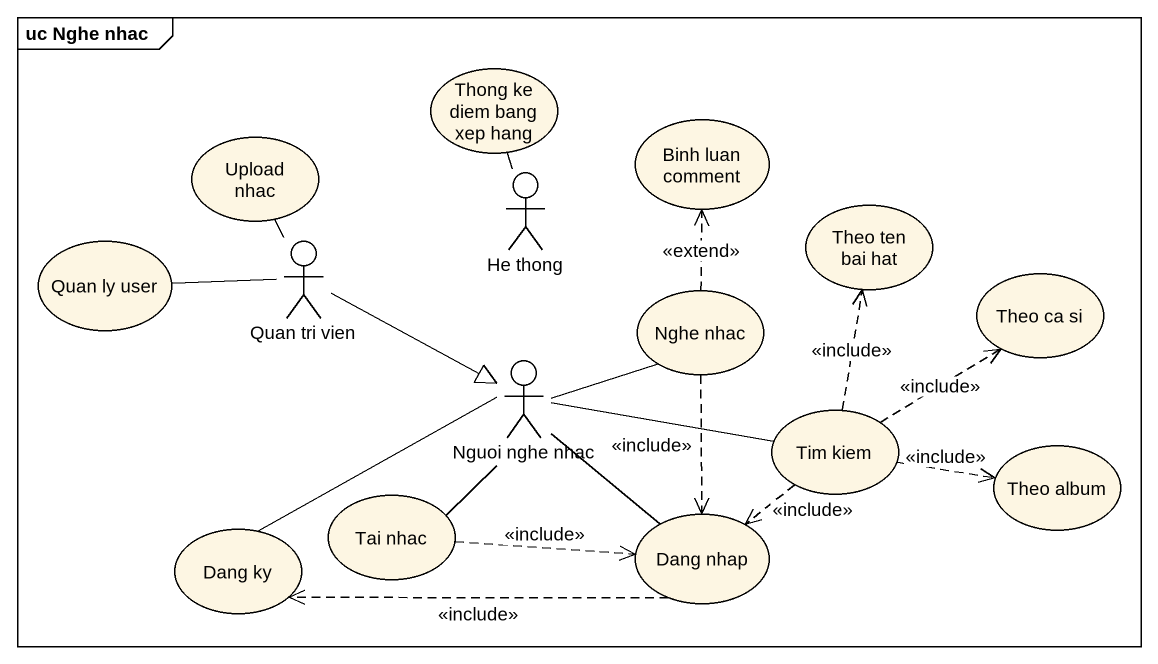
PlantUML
@startuml
mainframe uc Nghe nhac
usecase "Thong ke diem bang xep hang" as Thong_ke_diem_bang_xep_hang
usecase "Binh luan comment" as Binh_luan_comment
usecase "Upload nhac" as Upload_nhac
actor "He thong" as He_thong
usecase "Quan ly user" as Quan_ly_user
actor "Quan tri vien" as Quan_tri_vien
usecase "Theo ten bai hat" as Theo_ten_bai_hat
usecase "Theo ca si" as Theo_ca_si
usecase "Nghe nhac" as Nghe_nhac
actor "Nguoi nghe nhac" as Nguoi_nghe_nhac
usecase "Tim kiem" as Tim_kiem
usecase "Tai nhac" as Tai_nhac
usecase "Theo album" as Theo_album
usecase "Dang ky" as Dang_ky
usecase "Dang nhap" as Dang_nhap
He_thong -up- Thong_ke_diem_bang_xep_hang
Quan_tri_vien -up- Upload_nhac
Quan_tri_vien -left- Quan_ly_user
Quan_tri_vien -right-|> Nguoi_nghe_nhac
Nghe_nhac .up.> Binh_luan_comment : <<extend>>
Nghe_nhac -left- Nguoi_nghe_nhac
Nghe_nhac ..> Dang_nhap : <<include>>
Nguoi_nghe_nhac -right- Tim_kiem
Nguoi_nghe_nhac -- Tai_nhac
Nguoi_nghe_nhac -- Dang_nhap
Tim_kiem .up.> Theo_ten_bai_hat : <<include>>
Tim_kiem .up.> Theo_ca_si : <<include>>
Tim_kiem .right.> Theo_album : <<include>>
Tim_kiem ..> Dang_nhap : <<include>>
Tai_nhac .right.> Dang_nhap : <<include>>
Dang_ky -right- Nguoi_nghe_nhac
Dang_nhap .left.> Dang_ky : <<include>>
@enduml
